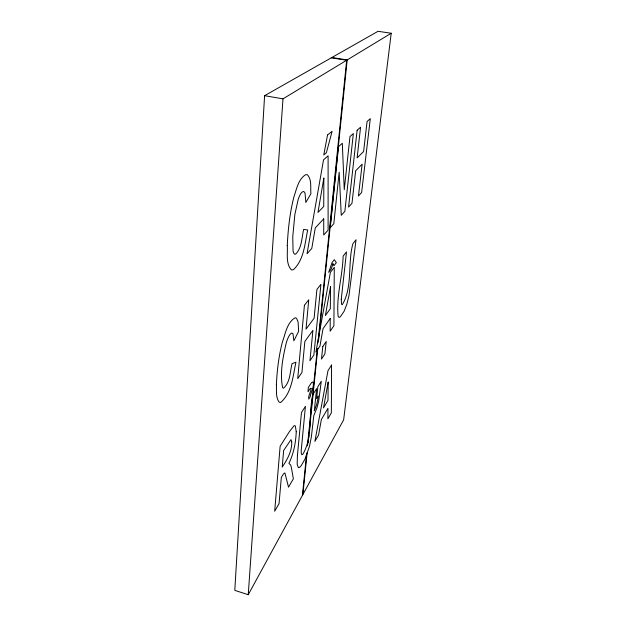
<?xml version="1.0" encoding="UTF-8"?>
<svg xmlns="http://www.w3.org/2000/svg" width="626" height="626" viewBox="0 0 626 626"><rect width="100%" height="100%" fill="white"/><g stroke="black" fill="none" stroke-linecap="round" stroke-linejoin="round"><path stroke-width="0.94" d="M264.602 95.692L234.789 590.365L248.24 594.7L343.651 419.796L391.211 33.241L378.041 31.3L264.602 95.692L282.991 98.845L391.211 33.241M248.24 594.7L282.991 98.845M302.421 495.377L306.662 453.615M307.452 445.845L317.327 348.713M317.922 342.892L346.663 60.252L331.295 57.835M302.882 494.517L307.147 452.715M308.133 442.989L308.336 441.048M308.634 438.13L308.931 435.211M309.127 433.27L309.526 429.381M309.721 427.433L311.404 410.906M311.607 408.966L317.75 348.682M318.744 338.963L347.18 59.932L331.843 57.522M276.395 384.677C276.645 390.444 275.581 397.064 279.055 402.08L280.628 402.526C291.927 392.862 292.937 375.897 295.941 362.188L292.006 363.722C290.018 371.742 290.3 382.564 283.461 388.206L282.639 387.752C279.658 372.893 282.944 356.906 286.426 342.265A13.662 3.553 -76.2 0 1 290.104 334.347L291.763 332.962L292.984 333.681L293.86 340.834L298.649 331.271L298.093 322.014L296.544 318.329L295.167 317.734C287.005 322.515 285.433 333.611 282.443 341.866C278.805 355.85 277.044 370.263 276.395 384.677M323.728 218.834L323.728 235.016L328.102 230.102L328.102 155.819L323.532 159.849L307.045 253.749L311.779 248.428L315.301 227.864L323.728 218.834M323.845 178.136L323.736 206.494L317.961 212.449L323.845 178.136M331.545 365.052L331.35 412.839L327.899 418.841L327.954 408.316L321.373 419.522L318.556 435.062L314.894 441.416L327.985 370.678L331.545 365.052M330.238 318.438L330.145 331.232L333.901 325.731L334.284 267.365L330.395 272.31L315.919 352.023L319.933 346.147L323.039 328.65L330.238 318.438M287.271 245.439C287.835 253.389 285.526 263.593 291.45 269.939L293.383 269.736C304.111 259.767 304.815 243.483 307.71 229.985L303.649 229.406C301.755 237.637 301.951 247.888 295.589 254.203L294.549 254.14L293.704 253.076L293.054 250.979L292.765 236.589L294.869 214.421L298.164 199.498A14.891 4.163 -78.8 0 1 302.061 192.08L303.79 191.431L305.034 193.105L305.848 202.464L310.895 193.747C310.332 187.573 311.983 179.912 307.491 174.834L305.746 174.631C298.328 179.153 296.716 188.856 294.04 196.47C289.861 212.457 288.093 228.967 287.271 245.439M328.173 382.087L327.993 400.343L323.485 407.894L328.173 382.087M330.559 286.442L330.309 308.712L325.379 315.551L330.559 286.442M311.106 388.394C311.005 392.173 308.062 395.178 308.712 399.138L310.16 396.853C310.778 392.189 314.009 387.901 313.282 382.948L312.679 382.001L311.654 382.463L308.321 387.455L308.015 391.798L310.277 388.37L311.106 388.394M341.264 299.267L341.546 304.244L342.281 304.705C352.97 286.935 347.461 263.178 352.884 243.749L356.045 239.735L348.948 295.84L346.82 304.299L344.026 311.427L340.301 316.842L338.995 317.437L338.181 316.576C335.998 296.513 342.618 276.199 343.126 256.144L346.507 251.848L341.264 299.267M291.739 441.823C292.037 451.236 287.264 459.554 282.209 467.113L283.648 450.477L291.004 439.616L291.739 441.823M296.231 431.752C295.832 442.629 293.649 453.568 288.907 463.42L290.652 464.969L291.309 467.207L293.359 478.796L288.539 487.177L284.885 472.904L283.476 473.937L281.324 477.395L279.055 503.64L274.681 511.223L280.135 446.275L289.462 431.549L294.204 425.578L295.323 425.891L296.231 431.752M297.42 455.572L297.17 464.335L298.344 467.653L299.549 467.419L301.169 465.721L305.05 458.983L309.518 446.174L311.365 436.893L313.806 415.617L316.952 407.808L318.595 401.712L321.279 381.281L317.867 386.672L316.615 398.645L318.266 395.976L317.797 399.529L316.654 404.615L314.307 410.859L316.607 388.66L312.906 394.513C308.203 413.849 313.391 436.69 302.734 454.406L301.802 454.726L301.294 453.459L301.216 450.579L305.425 406.321L301.458 412.597L297.42 455.572M304.416 305.285L297.718 378.628L301.943 372.439L304.846 341.46L312.922 330.317L309.94 360.764L313.869 355.012L320.935 284.314L316.92 289.408L314.103 318.227L306.004 329.143L308.751 299.784L304.416 305.285M338.502 146.664L330.231 227.715L333.822 223.678L339.167 172.173L341.264 215.328L344.863 211.291L353.354 133.581L349.981 136.554L344.253 189.709L342.32 143.291L338.502 146.664M322.789 346.554L321.474 359.089L324.894 353.925L326.224 341.491L322.789 346.554M357.117 130.263L348.572 207.12L351.984 203.286L355.654 170.812L362.141 164.184L358.448 196.04L361.632 192.464L370.302 118.65L367.086 121.483L363.604 151.555L357.102 157.924L360.568 127.227L357.117 130.263M327.539 134.997L323.759 154.99L326.381 152.713L332.116 131.28L327.539 134.997M332.938 263.812L331.177 269.18L328.681 272.333L332.116 262.435L334.339 259.673L336.326 262.685L333.916 265.721L332.938 263.812"/></g></svg>
